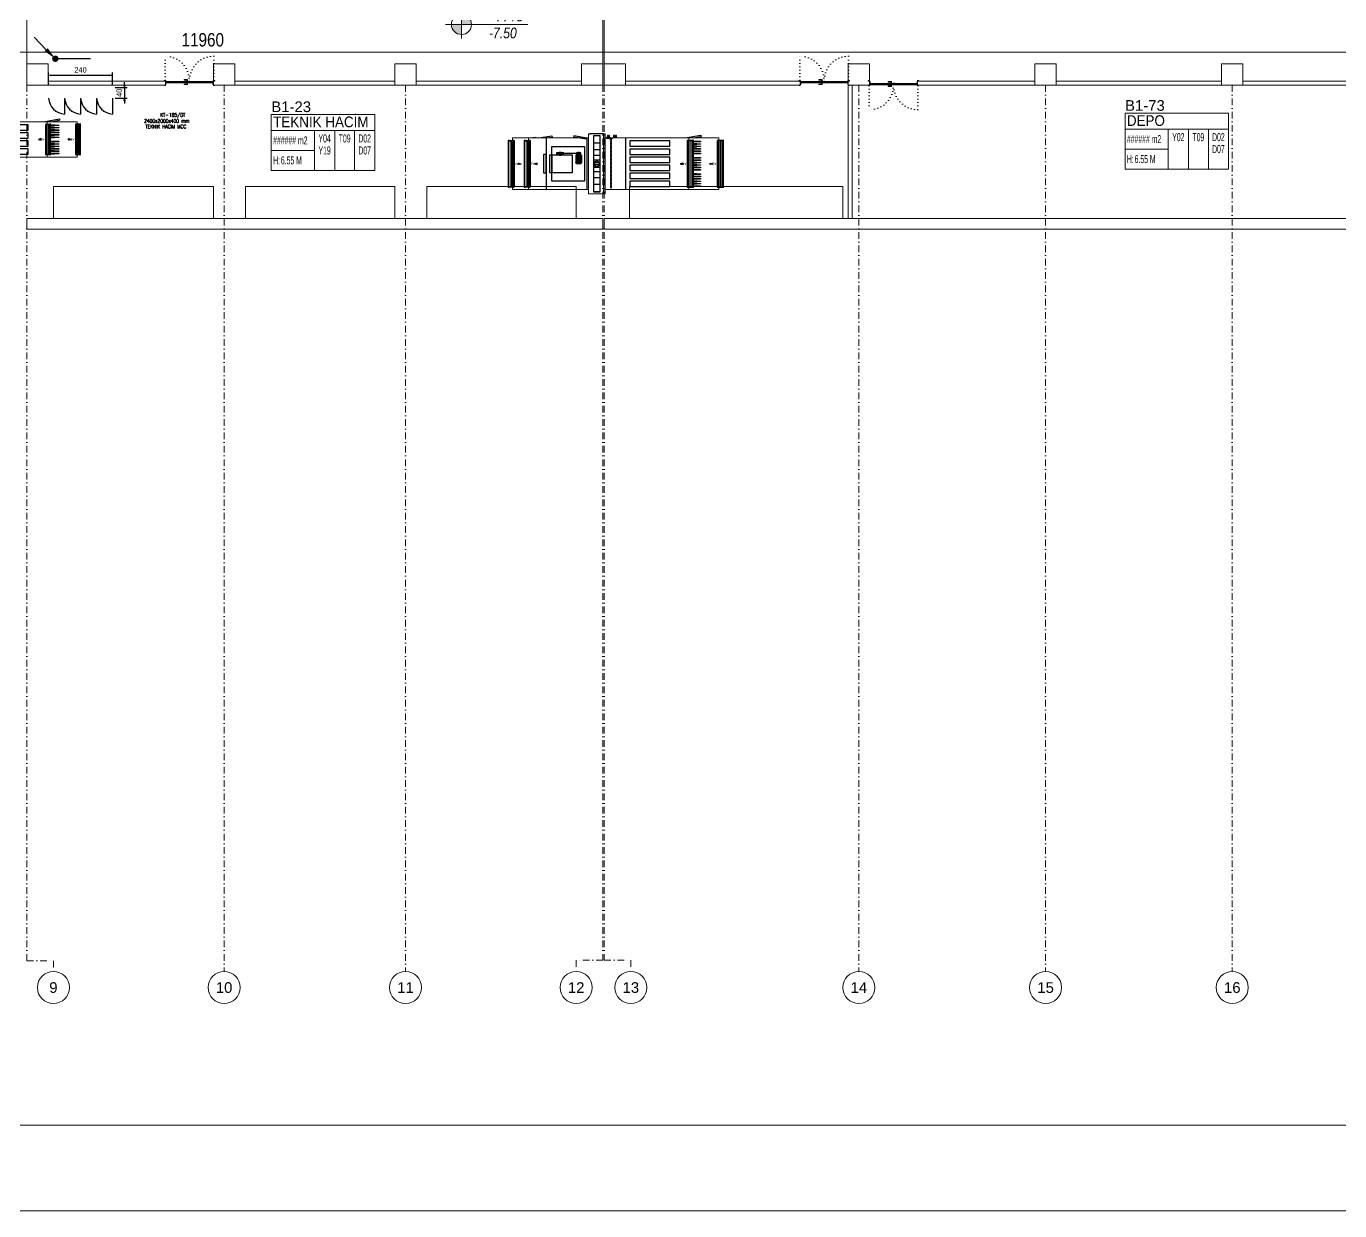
# Model space of a CAD drawing. Header units: metres. Extents: x -17822 to 152406, y -4219 to 19791.
# Drawn here: x 61358 to 66283, y -4219 to 220 of the extents above; entities that cross this region are included whole.
import ezdxf
from ezdxf.enums import TextEntityAlignment as Align

# ---------------------------------------------------------------- set-up
doc = ezdxf.new("R2010")
doc.units = ezdxf.units.M
doc.header["$LTSCALE"] = 100
doc.header["$MEASUREMENT"] = 0
for name, pattern in [('DASHDOT2', [0.5, 0.25, -0.125, 0, -0.125]), ('DOT2', [0.125, 0, -0.125]), ('HIDDEN', [0.375, 0.25, -0.125])]:
    doc.linetypes.add(name, pattern=pattern)
doc.layers.get('0').update_dxf_attribs({"color": 9, "lineweight": 9})
for name, color, linetype, lineweight in [('00', 9, 'Continuous', 9), ('01', 9, 'Continuous', 9), ('05S', 9, 'Continuous', 9), ('06B', 9, 'Continuous', 9), ('06C', 9, 'Continuous', 9), ('06D', 9, 'Continuous', 9), ('09', 9, 'Continuous', 9), ('10', 9, 'Continuous', 9), ('20', 9, 'DOT2', 9), ('21', 9, 'Continuous', 9), ('21_mahal200', 9, 'Continuous', 9), ('24', 9, 'DASHDOT2', 9), ('25', 9, 'Continuous', 9), ('32-ekipman', 9, 'Continuous', 9), ('E-AYDINLATMA VE PRİZ PANOSU', 7, 'Continuous', 30), ('E-DATA LIFT PRIZI', 7, 'Continuous', 30), ('E-KABLO', 7, 'Continuous', 30), ('E-OK', 3, 'Continuous', 30), ('E-UPS PANOSU', 7, 'Continuous', 30)]:
    doc.layers.add(name, color=color, linetype=linetype, lineweight=lineweight)
doc.styles.add('Arial', font='arial.ttf', dxfattribs={"height": 2.5})
doc.styles.add('E-YAZI', font='txttw.shx')
doc.styles.add('MuuM_TEXT-ITALIC', font='ARIALNI.TTF')
doc.styles.add('MuuM_TEXT-STANDART', font='ARIALN.TTF')
doc.styles.get("Standard").update_dxf_attribs({"font": 'ARIALN.TTF'})
doc.dimstyles.new('MuuM_DIM200', dxfattribs={"dimscale": 20, "dimtxt": 2, "dimasz": 1, "dimexe": 1, "dimexo": 1, "dimgap": 1, "dimtad": 1, "dimdec": 1, "dimrnd": 0.5, "dimdsep": 46, "dimtxsty": 'MuuM_TEXT-STANDART', "dimblk": 'ARCHTICK', "dimcen": 0, "dimdle": 0.15, "dimclrd": 256, "dimclre": 256, "dimclrt": 256, "dimadec": 0, "dimazin": 0, "dimtfac": 5, "dimtdec": 1, "dimtix": 1, "dimtmove": 2, "dimatfit": 3, "dimldrblk": 'DOT', "dimfxl": 3, "dimfxlon": 1, "dimtolj": 1, "dimlwd": -1, "dimlwe": -1, "dimarcsym": 0})
doc.dimstyles.new('rota-tek', dxfattribs={"dimscale": 20, "dimtxt": 1, "dimasz": 0.5, "dimexe": 0.5, "dimexo": 0.5, "dimgap": 0.5, "dimtad": 1, "dimdec": 1, "dimrnd": 0.5, "dimdsep": 46, "dimtxsty": 'MuuM_TEXT-STANDART', "dimblk": 'CLOSEDBLANK', "dimcen": 0, "dimdle": 0.15, "dimclrd": 256, "dimclre": 256, "dimclrt": 256, "dimadec": 0, "dimazin": 0, "dimtfac": 5, "dimtdec": 1, "dimtix": 1, "dimtmove": 2, "dimatfit": 3, "dimfxl": 3, "dimfxlon": 1, "dimtolj": 1, "dimlwd": -1, "dimlwe": -1, "dimarcsym": 0})

# ---------------------------------------------------------------- blocks, each defined once
blk = doc.blocks.new('0_aks')
at = {"linetype": 'Continuous'}
blk.add_circle((0, 0), 3, dxfattribs=at)
at = {"style": 'Arial'}
blk.add_attdef('AKS', text='', height=2, dxfattribs=at).set_placement((0, 0), align=Align.MIDDLE_CENTER)
blk = doc.blocks.new('p-akslar_yeni')
at = {"layer": '24'}
for points in [[(11775, -8575), (11775, -11857.2)], [(12515, -8575), (12515, -11897.2)], [(13195, -8575), (13195, -11897.2)], [(13935, -8575), (13935, -11854.6), (13835, -11854.6), (13835, -11897.2)], [(13940, -8575), (13940, -11854.6), (14040, -11854.6), (14040, -11897.2)], [(14895, -8575), (14895, -11897.2)], [(15595, -8575), (15595, -11897.2)], [(16295, -8575), (16295, -11897.2)], [(11775, -11857.2), (11875, -11857.2), (11875, -11897.2)]]:
    blk.add_lwpolyline(points, dxfattribs=at)
at = {"layer": '21', "xscale": 20, "yscale": 20, "zscale": 20}
for p, values in [((11875, -11957.2), {'AKS': '9'}), ((12515, -11957.2), {'AKS': '10'}), ((13195, -11957.2), {'AKS': '11'}), ((13835, -11957.2), {'AKS': '12'}), ((14040, -11957.2), {'AKS': '13'}), ((14895, -11957.2), {'AKS': '14'}), ((15595, -11957.2), {'AKS': '15'}), ((16295, -11957.2), {'AKS': '16'})]:
    blk.add_blockref('0_aks', p, dxfattribs=at).add_auto_attribs(values)
blk = doc.blocks.new('_ClosedBlank')
at = {"color": 0, "linetype": 'ByBlock', "lineweight": -2}
for p, q in [((-1, 0.17), (0, 0)), ((-1, 0.17), (-1, -0.17)), ((0, 0), (-1, -0.17))]:
    blk.add_line(p, q, dxfattribs=at)
blk = doc.blocks.new('*D403')
at = {"layer": 'E-DATA LIFT PRIZI', "transparency": 16777216}
for p, q in [((61441.7, 1), (61441.7, 46.4)), ((61451.7, 36.4), (61671.7, 36.4)), ((61681.7, 1), (61681.7, 46.4))]:
    blk.add_line(p, q, dxfattribs=at)
at = {"layer": 'E-DATA LIFT PRIZI', "transparency": 16777216, "xscale": 10, "yscale": 10, "zscale": 10, "rotation": 180}
blk.add_blockref('_ClosedBlank', (61441.7, 36.4), dxfattribs=at)
at = {"layer": 'E-DATA LIFT PRIZI', "transparency": 16777216, "xscale": 10, "yscale": 10, "zscale": 10}
blk.add_blockref('_ClosedBlank', (61681.7, 36.4), dxfattribs=at)
at = {"layer": 'E-DATA LIFT PRIZI', "transparency": 16777216, "insert": (61561.7, 56.6), "char_height": 20, "attachment_point": 5, "style": 'MuuM_TEXT-STANDART'}
blk.add_mtext('\\A1;240', dxfattribs=at)
blk = doc.blocks.new('*D404')
at = {"layer": 'E-DATA LIFT PRIZI', "transparency": 16777216}
for p, q in [((61726.7, 1), (61726.7, 11)), ((61691.7, -9), (61736.7, -9)), ((61691.7, -49), (61736.7, -49)), ((61726.7, -9), (61726.7, -49)), ((61726.7, -59), (61726.7, -69))]:
    blk.add_line(p, q, dxfattribs=at)
at = {"layer": 'E-DATA LIFT PRIZI', "transparency": 16777216, "xscale": 10, "yscale": 10, "zscale": 10}
for p, rotation in [((61726.7, -9), 270), ((61726.7, -49), 90)]:
    blk.add_blockref('_ClosedBlank', p, dxfattribs=dict(at, rotation=rotation))
at = {"layer": 'E-DATA LIFT PRIZI', "transparency": 16777216, "insert": (61706.5, -29), "char_height": 20, "attachment_point": 5, "rotation": 90, "style": 'MuuM_TEXT-STANDART'}
blk.add_mtext('\\A1;40', dxfattribs=at)
blk = doc.blocks.new('*U194')
at = {"layer": 'E-OK', "color": 3, "linetype": 'Continuous'}
blk.add_line((85, 85), (201, 200), dxfattribs=at)
at = {"layer": 'E-OK', "color": 4, "linetype": 'Continuous', "const_width": 30}
blk.add_lwpolyline([(-15, 0, 1), (15, 0, 1)], format="xyb", close=True, dxfattribs=at)
at = {"layer": 'E-OK', "color": 3, "linetype": 'Continuous'}
blk.add_solid([(99, 71), (71, 99), (0, 0)], dxfattribs=at)
blk = doc.blocks.new('p-kolon_80x80')
blk.add_lwpolyline([(-40, -40), (40, -40), (40, 40), (-40, 40)], close=True)
blk = doc.blocks.new('1.bod.mimari.elk')
at = {"layer": '01'}
for p in [(5400, -8590), (6100, -8590), (6780, -8590), (7480, -8590), (7565, -8590), (8480, -8590), (9180, -8590), (9880, -8590)]:
    blk.add_blockref('p-kolon_80x80', p, dxfattribs=at)
blk = doc.blocks.new('p-dilatasyon yeri')
at = {"layer": '06D'}
for points in [[(5360, 80), (5360, 6452.7)], [(7520, 5586.8), (7520, 80)], [(7525, 5584.6), (7525, 80)]]:
    blk.add_lwpolyline(points, dxfattribs=at)
blk = doc.blocks.new('0_elevationtarget-p-bk')
h = blk.add_hatch(color=250)
h.paths.add_polyline_path([(1.88, 0, 0.414214), (0, 1.88), (0, 0)])
h.paths.add_polyline_path([(0, 0), (-1.88, 0, 0.414214), (0, -1.88)])
blk.add_line((0, -2.62), (0, 2.62))
blk.add_lwpolyline([(12.45, 0), (-3, 0)])
blk.add_circle((0, 0), 1.88)
at = {"style": 'Arial'}
blk.add_attdef('BITMISKOT', text='', height=2, dxfattribs=at).set_placement((4.5, 0), align=Align.BOTTOM_LEFT)
at = {"style": 'MuuM_TEXT-ITALIC'}
blk.add_attdef('FINISHINGFLOORLEVEL', text='', height=2, dxfattribs=at).set_placement((4.5, -0.59), align=Align.TOP_LEFT)
blk = doc.blocks.new('P-KURANGLEZ')
at = {"layer": '01'}
blk.add_lwpolyline([(7525, -500), (12385, -500), (12385, -5), (12385, 0), (12425, 0), (12425, -540), (7525, -540)], close=True, dxfattribs=at)
blk.add_lwpolyline([(7520, -540), (5360, -540), (5360, -500), (7520, -500), (7520, -540)], dxfattribs=at)
blk = doc.blocks.new('_ArchTick')
at = {"color": 0, "linetype": 'ByBlock', "const_width": 0.15}
blk.add_lwpolyline([(-0.5, -0.5), (0.5, 0.5)], dxfattribs=at)
blk = doc.blocks.new('*D464')
at = {"layer": '25', "transparency": 16777216}
for p, q in [((89936.1, -1744.3), (101902.1, -1744.3)), ((89939.1, -1804.3), (89939.1, -1724.3)), ((101899.1, -1768), (101899.1, -1724.3))]:
    blk.add_line(p, q, dxfattribs=at)
at = {"layer": '25', "transparency": 16777216, "xscale": 20, "yscale": 20, "zscale": 20, "rotation": 180}
blk.add_blockref('_ArchTick', (89939.1, -1744.3), dxfattribs=at)
at = {"layer": '25', "transparency": 16777216, "xscale": 20, "yscale": 20, "zscale": 20}
blk.add_blockref('_ArchTick', (101899.1, -1744.3), dxfattribs=at)
at = {"layer": '25', "transparency": 16777216, "insert": (95919.1, -1698.8), "char_height": 50, "attachment_point": 5, "style": 'MuuM_TEXT-STANDART'}
blk.add_mtext('\\A1;11960', dxfattribs=at)
blk = doc.blocks.new('_Dot')
at = {"color": 0, "linetype": 'ByBlock', "lineweight": -2}
blk.add_line((-0.5, 0), (-1, 0), dxfattribs=at)
at = {"color": 0, "linetype": 'ByBlock', "const_width": 0.5}
blk.add_lwpolyline([(-0.25, 0, 1), (0.25, 0, 1)], format="xyb", close=True, dxfattribs=at)
blk = doc.blocks.new('DRWER')
for p, q in [((2844, 2087), (2905, 2087)), ((2844, 2087), (2905, 2087)), ((2844, -153), (2844, 2087)), ((3405, 2087), (2905, 2087)), ((3466, 2087), (3405, 2087)), ((3466, 2087), (3405, 2087)), ((3466, -153), (3466, 2087)), ((0, 1935), (61, 1935)), ((0, 0), (0, 1935)), ((61, 1935), (600, 1935)), ((600, 1935), (661, 1935)), ((600, 0), (600, 1935)), ((661, 1935), (1261, 1935)), ((1322, 1935), (1261, 1935)), ((1322, 1935), (1383, 1935)), ((2783, 1935), (1383, 1935)), ((2844, 1935), (2783, 1935)), ((3466, 1935), (3527, 1935)), ((3727, 1935), (3527, 1935)), ((4227, 1935), (3727, 1935)), ((4288, 1935), (4227, 1935)), ((4288, 1935), (4349, 1935)), ((5949, 1935), (4349, 1935)), ((6549, 1935), (5949, 1935)), ((6610, 1935), (6549, 1935)), ((6610, 0), (6610, 1935)), ((6610, 1935), (7071, 1935)), ((7671, 1935), (7071, 1935)), ((7732, 1935), (7671, 1935)), ((7732, 0), (7732, 1935)), ((0, 0), (61, 0)), ((61, 0), (600, 0)), ((600, 0), (661, 0)), ((661, 0), (1261, 0)), ((1322, 0), (1261, 0)), ((1322, 0), (1383, 0)), ((2783, 0), (1383, 0)), ((2844, 0), (2783, 0)), ((3466, 0), (3527, 0)), ((3727, 0), (3527, 0)), ((4227, 0), (3727, 0)), ((4288, 0), (4227, 0)), ((4288, 0), (4349, 0)), ((5949, 0), (4349, 0)), ((6549, 0), (5949, 0)), ((6610, 0), (6549, 0)), ((6610, 0), (7071, 0)), ((7671, 0), (7071, 0)), ((7732, 0), (7671, 0)), ((3466, -153), (3405, -153)), ((3466, -153), (3405, -153))]:
    blk.add_line(p, q)
at = {"color": 252, "lineweight": -3}
for p, q in [((3280, 2013), (3030, 2013)), ((3405, -153), (3405, 2087)), ((-160, 67), (-160, 1867)), ((-67, 97), (-67, 1837)), ((25, 67), (25, 1867)), ((440, 67), (440, 1867)), ((533, 97), (533, 1837)), ((625, 67), (625, 1867)), ((1261, 1935), (1261, 1935)), ((1261, 0), (1261, 1935)), ((1261, 25), (1261, 1910)), ((2783, 0), (2783, 1935)), ((3280, 1742), (3030, 1742)), ((3280, 1490), (3030, 1490)), ((3702, 1855), (3652, 1880)), ((3652, 1830), (3702, 1855)), ((3702, 1805), (3652, 1830)), ((3652, 1780), (3702, 1805)), ((3702, 1755), (3652, 1780)), ((3652, 1730), (3702, 1755)), ((3702, 1705), (3652, 1730)), ((3652, 1680), (3702, 1705)), ((3702, 1655), (3652, 1680)), ((3652, 1630), (3702, 1655)), ((3702, 1605), (3652, 1630)), ((3652, 1580), (3702, 1605)), ((3702, 1555), (3652, 1580)), ((3652, 1530), (3702, 1555)), ((3702, 1505), (3652, 1530)), ((3652, 1480), (3702, 1505)), ((3702, 1455), (3652, 1480)), ((4227, 0), (4227, 1935)), ((6585, 67), (6585, 1867)), ((6677, 97), (6677, 1837)), ((6770, 67), (6770, 1867)), ((7707, 67), (7707, 1867)), ((7799, 97), (7799, 1837)), ((7892, 67), (7892, 1867)), ((1466, 649), (1466, 1287)), ((3280, 1274), (3030, 1274)), ((3280, 1108), (3030, 1108)), ((3280, 1003), (3030, 1003)), ((3055, 993), (3030, 943)), ((3055, 993), (3080, 943)), ((3255, 943), (3230, 993)), ((3280, 993), (3230, 993)), ((3255, 943), (3280, 993)), ((3652, 1430), (3702, 1455)), ((3702, 1405), (3652, 1430)), ((3652, 1380), (3702, 1405)), ((3702, 1355), (3652, 1380)), ((3652, 1330), (3702, 1355)), ((3702, 1305), (3652, 1330)), ((3652, 1280), (3702, 1305)), ((3702, 1255), (3652, 1280)), ((3652, 1230), (3702, 1255)), ((3702, 1205), (3652, 1230)), ((3652, 1180), (3702, 1205)), ((3702, 1155), (3652, 1180)), ((3652, 1130), (3702, 1155)), ((3702, 1105), (3652, 1130)), ((3652, 1080), (3702, 1105)), ((3702, 1055), (3652, 1080)), ((3652, 1030), (3702, 1055)), ((3702, 1005), (3652, 1030)), ((3652, 980), (3702, 1005)), ((2544, 582), (1656, 582)), ((2398, 649), (2398, 904)), ((2433, 649), (2433, 904)), ((2474, 649), (2474, 904)), ((2515, 649), (2515, 904)), ((2550, 649), (2550, 904)), ((2573, 649), (2573, 904)), ((2582, 649), (2582, 904)), ((3080, 943), (3030, 943)), ((3280, 932), (3030, 932)), ((3280, 827), (3030, 827)), ((3280, 661), (3030, 661)), ((3702, 955), (3652, 980)), ((3652, 930), (3702, 955)), ((3702, 905), (3652, 930)), ((3652, 880), (3702, 905)), ((3702, 855), (3652, 880)), ((3652, 830), (3702, 855)), ((3702, 805), (3652, 830)), ((3652, 780), (3702, 805)), ((3702, 755), (3652, 780)), ((3652, 730), (3702, 755)), ((3702, 705), (3652, 730)), ((3652, 680), (3702, 705)), ((3702, 655), (3652, 680)), ((3652, 630), (3702, 655)), ((3702, 605), (3652, 630)), ((3652, 580), (3702, 605)), ((3702, 555), (3652, 580)), ((3652, 530), (3702, 555)), ((3702, 505), (3652, 530)), ((3652, 480), (3702, 505)), ((662, 0), (858, -35)), ((858, -35), (864, 0)), ((983, 0), (1475, -87)), ((1261, 0), (1261, 0)), ((1272, 0), (1484, -37)), ((2774, 50), (2282, -37)), ((2783, 1), (2290, -86)), ((2783, 1), (2774, 50)), ((3280, 445), (3030, 445)), ((3280, 193), (3030, 193)), ((3718, 50), (3521, 15)), ((3529, -34), (3521, 15)), ((3726, 1), (3529, -34)), ((3702, 455), (3652, 480)), ((3652, 430), (3702, 455)), ((3702, 405), (3652, 430)), ((3652, 380), (3702, 405)), ((3702, 355), (3652, 380)), ((3652, 330), (3702, 355)), ((3702, 305), (3652, 330)), ((3652, 280), (3702, 305)), ((3702, 255), (3652, 280)), ((3652, 230), (3702, 255)), ((3702, 205), (3652, 230)), ((3652, 180), (3702, 205)), ((3702, 155), (3652, 180)), ((3652, 130), (3702, 155)), ((3702, 105), (3652, 130)), ((3652, 80), (3702, 105)), ((3702, 55), (3652, 80)), ((3726, 1), (3718, 50)), ((6471, 0), (7062, -104)), ((1475, -87), (1484, -37)), ((2290, -86), (2282, -37)), ((2844, -153), (2905, -153)), ((2844, -153), (2905, -153)), ((3405, -153), (2905, -153)), ((3280, -77), (3030, -77)), ((6770, -2), (7071, -55)), ((7062, -104), (7071, -55))]:
    blk.add_line(p, q, dxfattribs=at)
for points in [[(3280, -77), (3030, -77), (3030, 2013), (3280, 2013), (3280, -77)], [(-160, 97), (25, 97), (25, 1837), (-160, 1837), (-160, 97)], [(-141, 107), (7, 107), (7, 1827), (-141, 1827), (-141, 107)], [(0, 97), (61, 97), (61, 1837), (0, 1837), (0, 97)], [(440, 97), (625, 97), (625, 1837), (440, 1837), (440, 97)], [(459, 107), (607, 107), (607, 1827), (459, 1827), (459, 107)], [(600, 97), (661, 97), (661, 1837), (600, 1837), (600, 97)], [(2713, 329), (1453, 329), (1453, 1605), (2713, 1605), (2713, 329)], [(5899, 1623), (4399, 1623), (4399, 1823), (5899, 1823), (5899, 1623)], [(5899, 1321), (4399, 1321), (4399, 1521), (5899, 1521), (5899, 1321)], [(6610, 97), (6549, 97), (6549, 1837), (6610, 1837), (6610, 97)], [(6770, 97), (6585, 97), (6585, 1837), (6770, 1837), (6770, 97)], [(6751, 107), (6603, 107), (6603, 1827), (6751, 1827), (6751, 107)], [(7732, 97), (7671, 97), (7671, 1837), (7732, 1837), (7732, 97)], [(7892, 97), (7707, 97), (7707, 1837), (7892, 1837), (7892, 97)], [(7873, 107), (7725, 107), (7725, 1827), (7873, 1827), (7873, 107)], [(1261, 623), (1161, 623), (1161, 1311), (1261, 1311), (1261, 623)], [(2244, 649), (1383, 649), (1383, 1287), (2244, 1287), (2244, 649)], [(5899, 1019), (4399, 1019), (4399, 1219), (5899, 1219), (5899, 1019)], [(1919, 559), (1650, 559), (1650, 604), (1919, 604), (1919, 559)], [(1825, 604), (1744, 604), (1744, 649), (1825, 649), (1825, 604)], [(1825, 540), (1744, 540), (1744, 559), (1825, 559), (1825, 540)], [(2582, 649), (2367, 649), (2367, 904), (2582, 904), (2582, 649)], [(2555, 559), (2394, 559), (2394, 604), (2555, 604), (2555, 559)], [(2528, 712), (2420, 712), (2420, 840), (2528, 840), (2528, 712)], [(2501, 604), (2447, 604), (2447, 649), (2501, 649), (2501, 604)], [(2501, 540), (2447, 540), (2447, 559), (2501, 559), (2501, 540)], [(5899, 716), (4399, 716), (4399, 916), (5899, 916), (5899, 716)], [(5899, 414), (4399, 414), (4399, 614), (5899, 614), (5899, 414)], [(5899, 112), (4399, 112), (4399, 312), (5899, 312), (5899, 112)]]:
    blk.add_lwpolyline(points, close=True, dxfattribs=at)
for points in [[(0, 61), (0, 61), (0, 1874), (0, 1874), (0, 61)], [(600, 61), (600, 61), (600, 1874), (600, 1874), (600, 61)], [(6610, 61), (6610, 61), (6610, 1874), (6610, 1874), (6610, 61)], [(7732, 61), (7732, 61), (7732, 1874), (7732, 1874), (7732, 61)]]:
    blk.add_lwpolyline(points, close=True)
for points in [[(6770, 1774), (7044, 1793), (7044, 1813), (6770, 1830)], [(6770, 1684), (7044, 1703), (7044, 1723), (6770, 1740)], [(6770, 1594), (7044, 1613), (7044, 1633), (6770, 1650)], [(6770, 1504), (7044, 1523), (7044, 1543), (6770, 1560)], [(225, 967), (325, 967), (225, 997), (225, 937), (325, 967)], [(925, 967), (825, 967), (925, 997), (925, 937), (825, 967)], [(6385, 967), (6285, 967), (6385, 997), (6385, 937), (6285, 967)], [(6770, 1414), (7044, 1433), (7044, 1453), (6770, 1470)], [(6770, 1324), (7044, 1343), (7044, 1363), (6770, 1380)], [(6770, 1164), (7044, 1183), (7044, 1203), (6770, 1220)], [(6770, 1074), (7044, 1093), (7044, 1113), (6770, 1130)], [(6770, 984), (7044, 1003), (7044, 1023), (6770, 1040)], [(7407, 967), (7507, 967), (7407, 997), (7407, 937), (7507, 967)], [(2582, 904), (2555, 967), (2393, 967), (2366, 904)], [(6770, 894), (7044, 913), (7044, 933), (6770, 950)], [(6770, 804), (7044, 823), (7044, 843), (6770, 860)], [(6770, 714), (7044, 733), (7044, 753), (6770, 770)], [(6770, 554), (7044, 573), (7044, 593), (6770, 610)], [(6770, 464), (7044, 483), (7044, 503), (6770, 520)], [(3581, 0), (3581, -90), (3554, -90), (3554, 0)], [(3634, 0), (3634, -90), (3607, -90), (3607, 0)], [(3823, 0), (3823, -90), (3783, -90), (3783, 0)], [(3896, 0), (3896, -90), (3856, -90), (3856, 0)], [(6770, 374), (7044, 393), (7044, 413), (6770, 430)], [(6770, 284), (7044, 303), (7044, 323), (6770, 340)], [(6770, 194), (7044, 213), (7044, 233), (6770, 250)], [(6770, 104), (7044, 123), (7044, 143), (6770, 160)]]:
    blk.add_lwpolyline(points, dxfattribs=at)
blk.add_circle((3155, 967), 100, dxfattribs=at)
for s, p in [('FA', (59, 923)), ('EA', (656, 923)), ('RA', (6351, 923)), ('SA', (7478, 923))]:
    blk.add_text(s, height=88, dxfattribs=at).set_placement(p)
blk = doc.blocks.new('TREWQDDFG')
for p, q in [((2844, 1630), (2905, 1630)), ((2844, 1630), (2905, 1630)), ((2844, -305), (2844, 1630)), ((3605, 1630), (2905, 1630)), ((3666, 1630), (3605, 1630)), ((3666, 1630), (3605, 1630)), ((3666, -305), (3666, 1630)), ((0, 1325), (700, 1325)), ((0, 0), (0, 1325)), ((700, 1325), (761, 1325)), ((700, 0), (700, 1325)), ((761, 1325), (1361, 1325)), ((1361, 1325), (1361, 1325)), ((1422, 1325), (1361, 1325)), ((1422, 1325), (1483, 1325)), ((2783, 1325), (1483, 1325)), ((2844, 1325), (2783, 1325)), ((3666, 1325), (3727, 1325)), ((3927, 1325), (3727, 1325)), ((4427, 1325), (3927, 1325)), ((4488, 1325), (4427, 1325)), ((4488, 1325), (4549, 1325)), ((6149, 1325), (4549, 1325)), ((6749, 1325), (6149, 1325)), ((6810, 1325), (6749, 1325)), ((6810, 0), (6810, 1325)), ((6810, 1325), (7271, 1325)), ((7871, 1325), (7271, 1325)), ((7932, 1325), (7871, 1325)), ((7932, 0), (7932, 1325)), ((0, 0), (700, 0)), ((700, 0), (761, 0)), ((761, 0), (1361, 0)), ((1422, 0), (1361, 0)), ((1422, 0), (1483, 0)), ((2783, 0), (1483, 0)), ((2844, 0), (2783, 0)), ((3666, 0), (3727, 0)), ((3927, 0), (3727, 0)), ((4427, 0), (3927, 0)), ((4488, 0), (4427, 0)), ((4488, 0), (4549, 0)), ((6149, 0), (4549, 0)), ((6749, 0), (6149, 0)), ((6810, 0), (6749, 0)), ((6810, 0), (7271, 0)), ((7871, 0), (7271, 0)), ((7932, 0), (7871, 0)), ((2844, -305), (2905, -305)), ((2844, -305), (2905, -305)), ((3605, -305), (2905, -305)), ((3666, -305), (3605, -305)), ((3666, -305), (3605, -305))]:
    blk.add_line(p, q)
at = {"color": 252, "lineweight": -3}
for p, q in [((3380, 1555), (3130, 1555)), ((3605, -305), (3605, 1630)), ((-105, 67), (-105, 1257)), ((-40, 97), (-40, 1227)), ((25, 67), (25, 1257)), ((595, 68), (595, 1258)), ((660, 98), (660, 1228)), ((725, 68), (725, 1258)), ((1361, 0), (1361, 1325)), ((1361, 25), (1361, 1300)), ((2783, 0), (2783, 1325)), ((3380, 1324), (3130, 1324)), ((3380, 1109), (3130, 1109)), ((3902, 1250), (3852, 1275)), ((3852, 1225), (3902, 1250)), ((3902, 1200), (3852, 1225)), ((3852, 1175), (3902, 1200)), ((3902, 1150), (3852, 1175)), ((3852, 1125), (3902, 1150)), ((3902, 1100), (3852, 1125)), ((3852, 1075), (3902, 1100)), ((3902, 1050), (3852, 1075)), ((3852, 1025), (3902, 1050)), ((3902, 1000), (3852, 1025)), ((3852, 975), (3902, 1000)), ((4427, 0), (4427, 1325)), ((6785, 68), (6785, 1258)), ((6850, 98), (6850, 1228)), ((6915, 68), (6915, 1258)), ((7907, 67), (7907, 1257)), ((7972, 97), (7972, 1227)), ((8037, 67), (8037, 1257)), ((1569, 409), (1569, 916)), ((2394, 409), (2394, 612)), ((2422, 409), (2422, 612)), ((2455, 409), (2455, 612)), ((2488, 409), (2488, 612)), ((2516, 409), (2516, 612)), ((2535, 409), (2535, 612)), ((2541, 409), (2541, 612)), ((3380, 924), (3130, 924)), ((3380, 782), (3130, 782)), ((3380, 693), (3130, 693)), ((3155, 688), (3130, 638)), ((3180, 638), (3130, 638)), ((3380, 632), (3130, 632)), ((3380, 543), (3130, 543)), ((3155, 688), (3180, 638)), ((3355, 638), (3330, 688)), ((3380, 688), (3330, 688)), ((3355, 638), (3380, 688)), ((3902, 950), (3852, 975)), ((3852, 925), (3902, 950)), ((3902, 900), (3852, 925)), ((3852, 875), (3902, 900)), ((3902, 850), (3852, 875)), ((3852, 825), (3902, 850)), ((3902, 800), (3852, 825)), ((3852, 775), (3902, 800)), ((3902, 750), (3852, 775)), ((3852, 725), (3902, 750)), ((3902, 700), (3852, 725)), ((3852, 675), (3902, 700)), ((3902, 650), (3852, 675)), ((3852, 625), (3902, 650)), ((3902, 600), (3852, 625)), ((3852, 575), (3902, 600)), ((3902, 550), (3852, 575)), ((3852, 525), (3902, 550)), ((3902, 500), (3852, 525)), ((3852, 475), (3902, 500)), ((858, -35), (864, 0)), ((1269, 0), (1484, -38)), ((1361, 0), (1361, 0)), ((2511, 356), (1719, 356)), ((2774, 49), (2282, -38)), ((2783, 0), (2290, -87)), ((2783, 0), (2774, 49)), ((3380, 401), (3130, 401)), ((3380, 216), (3130, 216)), ((3380, 1), (3130, 1)), ((3918, 49), (3721, 14)), ((3730, -35), (3721, 14)), ((3927, 0), (3730, -35)), ((3902, 450), (3852, 475)), ((3852, 425), (3902, 450)), ((3902, 400), (3852, 425)), ((3852, 375), (3902, 400)), ((3902, 350), (3852, 375)), ((3852, 325), (3902, 350)), ((3902, 300), (3852, 325)), ((3852, 275), (3902, 300)), ((3902, 250), (3852, 275)), ((3852, 225), (3902, 250)), ((3902, 200), (3852, 225)), ((3852, 175), (3902, 200)), ((3902, 150), (3852, 175)), ((3852, 125), (3902, 150)), ((3902, 100), (3852, 125)), ((3852, 75), (3902, 100)), ((3902, 50), (3852, 75)), ((3927, 0), (3918, 49)), ((6956, 0), (7271, -56)), ((661, -1), (858, -35)), ((983, -1), (1475, -88)), ((1475, -88), (1484, -38)), ((2290, -87), (2282, -38)), ((3380, -230), (3130, -230)), ((6671, -1), (7262, -105)), ((7262, -105), (7271, -56))]:
    blk.add_line(p, q, dxfattribs=at)
for points in [[(3380, -230), (3130, -230), (3130, 1555), (3380, 1555), (3380, -230)], [(-105, 97), (25, 97), (25, 1227), (-105, 1227), (-105, 97)], [(-92, 107), (12, 107), (12, 1217), (-92, 1217), (-92, 107)], [(0, 97), (61, 97), (61, 1227), (0, 1227), (0, 97)], [(595, 98), (725, 98), (725, 1228), (595, 1228), (595, 98)], [(608, 108), (712, 108), (712, 1218), (608, 1218), (608, 108)], [(700, 98), (761, 98), (761, 1228), (700, 1228), (700, 98)], [(2718, 156), (1548, 156), (1548, 1170), (2718, 1170), (2718, 156)], [(6099, 1014), (4599, 1014), (4599, 1214), (6099, 1214), (6099, 1014)], [(6810, 98), (6749, 98), (6749, 1228), (6810, 1228), (6810, 98)], [(6915, 98), (6785, 98), (6785, 1228), (6915, 1228), (6915, 98)], [(6902, 108), (6798, 108), (6798, 1218), (6902, 1218), (6902, 108)], [(7932, 97), (7871, 97), (7871, 1227), (7932, 1227), (7932, 97)], [(8037, 97), (7907, 97), (7907, 1227), (8037, 1227), (8037, 97)], [(8024, 107), (7920, 107), (7920, 1217), (8024, 1217), (8024, 107)], [(7932, 61), (7932, 61), (7932, 1264), (7932, 1264), (7932, 61)], [(1361, 384), (1261, 384), (1261, 941), (1361, 941), (1361, 384)], [(2191, 409), (1483, 409), (1483, 916), (2191, 916), (2191, 409)], [(2541, 409), (2368, 409), (2368, 612), (2541, 612), (2541, 409)], [(2498, 460), (2412, 460), (2412, 561), (2498, 561), (2498, 460)], [(6099, 713), (4599, 713), (4599, 913), (6099, 913), (6099, 713)], [(6099, 412), (4599, 412), (4599, 612), (6099, 612), (6099, 412)], [(1931, 338), (1715, 338), (1715, 373), (1931, 373), (1931, 338)], [(1855, 374), (1790, 374), (1790, 409), (1855, 409), (1855, 374)], [(1855, 323), (1790, 323), (1790, 338), (1855, 338), (1855, 323)], [(2520, 338), (2390, 338), (2390, 373), (2520, 373), (2520, 338)], [(2477, 374), (2434, 374), (2434, 409), (2477, 409), (2477, 374)], [(2477, 323), (2434, 323), (2434, 338), (2477, 338), (2477, 323)], [(6099, 111), (4599, 111), (4599, 311), (6099, 311), (6099, 111)]]:
    blk.add_lwpolyline(points, close=True, dxfattribs=at)
for points in [[(0, 61), (0, 61), (0, 1264), (0, 1264), (0, 61)], [(700, 61), (700, 61), (700, 1264), (700, 1264), (700, 61)], [(6810, 61), (6810, 61), (6810, 1264), (6810, 1264), (6810, 61)]]:
    blk.add_lwpolyline(points, close=True)
for points in [[(6915, 1161), (7244, 1183), (7244, 1203), (6915, 1224)], [(6915, 1071), (7244, 1093), (7244, 1113), (6915, 1134)], [(6915, 981), (7244, 1003), (7244, 1023), (6915, 1044)], [(225, 663), (325, 663), (225, 693), (225, 633), (325, 663)], [(1025, 662), (925, 662), (1025, 692), (1025, 632), (925, 662)], [(2541, 612), (2520, 662), (2390, 662), (2369, 612)], [(6585, 662), (6485, 662), (6585, 692), (6585, 632), (6485, 662)], [(6915, 891), (7244, 913), (7244, 933), (6915, 954)], [(6915, 801), (7244, 823), (7244, 843), (6915, 864)], [(6915, 711), (7244, 733), (7244, 753), (6915, 774)], [(6915, 551), (7244, 573), (7244, 593), (6915, 614)], [(6915, 461), (7244, 483), (7244, 503), (6915, 524)], [(7607, 663), (7707, 663), (7607, 693), (7607, 633), (7707, 663)], [(3781, 0), (3781, -91), (3754, -91), (3754, 0)], [(3834, 0), (3834, -91), (3807, -91), (3807, 0)], [(4023, 0), (4023, -91), (3983, -91), (3983, 0)], [(4095, 0), (4095, -91), (4055, -91), (4055, 0)], [(6915, 371), (7244, 393), (7244, 413), (6915, 434)], [(6915, 281), (7244, 303), (7244, 323), (6915, 344)], [(6915, 191), (7244, 213), (7244, 233), (6915, 254)], [(6915, 101), (7244, 123), (7244, 143), (6915, 164)]]:
    blk.add_lwpolyline(points, dxfattribs=at)
blk.add_circle((3255, 662), 100, dxfattribs=at)
for s, p in [('FA', (68, 623)), ('EA', (765, 622)), ('RA', (6560, 622)), ('SA', (7687, 623))]:
    blk.add_text(s, height=80, dxfattribs=at).set_placement(p)
blk = doc.blocks.new('p-ızgara_mekanik')
at = {"layer": '06D'}
for points in [[(2380, 40), (2940.5, 40), (2940.5, 160), (2380, 160)], [(3060, 40), (3660, 40), (3660, 160), (3060, 160)], [(3780, 40), (4340, 40), (4340, 160), (3780, 160)], [(4460, 40), (5260, 40), (5260, 160), (4460, 160)], [(5460, 40), (6060, 40), (6060, 160), (5460, 160)], [(6180, 40), (6740, 40), (6740, 160), (6180, 160)], [(6860, 40), (7420, 40), (7420, 160), (6860, 160)], [(7620, 40), (8420, 40), (8420, 160), (7620, 160)]]:
    blk.add_lwpolyline(points, close=True, dxfattribs=at)
blk = doc.blocks.new('prf-scr2')
at = {"linetype": 'DOT2', "ltscale": 10}
blk.add_line((0, 0.2), (0, -1.1), dxfattribs=at)
for p, q in [((-0.1, -0.2), (0.1, -0.3)), ((0.1, -0.2), (-0.1, -0.2)), ((0.1, -0.3), (-0.1, -0.3)), ((-0.1, -0.3), (0.1, -0.4)), ((0.1, -0.4), (-0.1, -0.4)), ((0.1, -0.5), (-0.1, -0.4)), ((-0.1, -0.4), (0.1, -0.4)), ((0.1, -0.6), (-0.1, -0.5)), ((-0.1, -0.5), (0.1, -0.5)), ((-0.1, -0.6), (0.1, -0.7)), ((0.1, -0.6), (-0.1, -0.6)), ((-0.1, -0.6), (0.1, -0.6)), ((-0.1, -0.7), (0.1, -0.8)), ((0.1, -0.7), (-0.1, -0.7)), ((-0.1, -0.8), (0.1, -0.8)), ((0.1, -0.8), (-0.1, -0.8)), ((0.1, -0.2), (0, -0.1)), ((0, -0.2), (0.1, -0.2))]:
    blk.add_line(p, q)
blk.add_lwpolyline([(0.2, 0), (-0.2, 0), (-0.2, 0), (-0.1, -0.1), (0.1, -0.1), (0.2, 0), (0.2, 0)], close=True)
for points in [[(0.2, 0), (-0.2, 0)], [(-0.1, -0.1), (-0.1, -0.2), (-0.1, -0.2), (-0.1, -0.2), (-0.1, -0.2), (-0.1, -0.3), (-0.1, -0.3), (-0.1, -0.3), (-0.1, -0.3), (-0.1, -0.4), (-0.1, -0.4), (-0.1, -0.4), (-0.1, -0.4), (-0.1, -0.4), (-0.1, -0.5), (-0.1, -0.5), (-0.1, -0.5), (-0.1, -0.5), (-0.1, -0.5), (-0.1, -0.5), (-0.1, -0.6), (-0.1, -0.6), (-0.1, -0.6), (-0.1, -0.6), (-0.1, -0.6), (-0.1, -0.7), (-0.1, -0.7), (-0.1, -0.7), (-0.1, -0.7), (-0.1, -0.7), (-0.1, -0.8), (-0.1, -0.8), (-0.1, -0.8), (-0.1, -0.8), (0, -0.9), (0, -0.9), (0, -0.9), (0.1, -0.8), (0.1, -0.8), (0.1, -0.7), (0.1, -0.7), (0.1, -0.7), (0.1, -0.7), (0.1, -0.7), (0.1, -0.7), (0.1, -0.6), (0.1, -0.6), (0.1, -0.6), (0.1, -0.6), (0.1, -0.6), (0.1, -0.5), (0.1, -0.5), (0.1, -0.5), (0.1, -0.5), (0.1, -0.4), (0.1, -0.4), (0.1, -0.4), (0.1, -0.4), (0.1, -0.4), (0.1, -0.3), (0.1, -0.3), (0.1, -0.3), (0.1, -0.3), (0.1, -0.3), (0.1, -0.3), (0.1, -0.2), (0.1, -0.2), (0.1, -0.2), (0.1, -0.2), (0.1, -0.2), (0.1, -0.1)]]:
    blk.add_lwpolyline(points)
blk = doc.blocks.new('gr-p-barel kilitli kapı kolu')
at = {"layer": '05S'}
h = blk.add_hatch(color=256, dxfattribs=at)
h.paths.add_polyline_path([(1.3, 0.8), (-1.3, 0.8), (-1.3, 0.7), (1.3, 0.7)])
h.paths.add_polyline_path([(2.75, 0.7), (-2.75, 0.7), (-2.75, 0), (2.75, 0)])
h.paths.add_polyline_path([(-11.7, 4.9), (-11.7, 6.7), (0.9, 6.7), (0.9, 0.8), (-0.9, 0.8), (-0.9, 4.9)])
at = {"flags": 128}
for points in [[(-0.9, 0.8), (-0.9, 4.9), (-11.7, 4.9), (-11.7, 6.7), (0.9, 6.7), (0.9, 0.8)], [(-0.8, 5), (0.8, 6.6)]]:
    blk.add_lwpolyline(points, dxfattribs=at)
blk.add_lwpolyline([(-2.75, 0), (-2.75, 0.7), (2.75, 0.7), (2.75, 0)])
blk.add_lwpolyline([(-1.3, 0.7), (1.3, 0.7), (1.3, 0.8), (-1.3, 0.8)], close=True)
blk = doc.blocks.new('p-de-02')
at = {"layer": '06C'}
blk.add_lwpolyline([(106.3, -16.6, 1), (106.3, -15.8), (104.3, -15.8), (104.3, -16.6), (106.4, -16.6)], format="xyb", dxfattribs=at)
blk.add_arc((106.3, -16.2), 0.5, 233.1301, 126.8699, dxfattribs=at)
at = {"layer": '09'}
for p, q in [((108.1, -16.7), (108.1, -16.6)), ((108.2, -16.7), (108.2, -16.6)), ((108.3, -16.6), (108.3, -16.7)), ((108.4, -16.7), (108.4, -16.6)), ((108.5, -16.6), (108.5, -16.7)), ((108.6, -16.7), (108.6, -16.6)), ((108.7, -16.6), (108.7, -16.7)), ((108.8, -16.6), (108.8, -16.7)), ((109.3, -21.9), (109.3, -21.7)), ((109.4, -21.7), (109.4, -21.9)), ((109.5, -21.9), (109.5, -21.7)), ((109.6, -21.7), (109.6, -21.9)), ((109.7, -21.9), (109.7, -21.7)), ((109.8, -21.7), (109.8, -21.9)), ((109.9, -21.9), (109.9, -21.7)), ((110, -21.9), (110, -21.7))]:
    blk.add_line(p, q, dxfattribs=at)
at = {"layer": '10'}
for points in [[(14.2, -6.8, -0.414214), (14.3, -6.7), (18.7, -6.7, -0.414214), (18.8, -6.8), (18.8, -14.1), (19, -14.1), (19, -6.8, 0.414214), (18.7, -6.5), (14.3, -6.5, 0.414214), (14, -6.8), (14, -7.7, 0.414214), (14.3, -8), (15.4, -8), (15.4, -7.8), (14.3, -7.8, -0.414214), (14.2, -7.7)], [(19, -9.7, -0.414214), (19.3, -9.4), (20.3, -9.4, -0.414214), (20.6, -9.7), (20.6, -16.1, -0.414214), (20.3, -16.4, -0.414214), (20, -16.1), (20, -15.2), (19, -15.2), (19, -24.2, -0.414214), (18.7, -24.5), (14.3, -24.5, -0.414214), (14, -24.2), (14, -23.3, -0.414214), (14.3, -23), (15.4, -23), (15.4, -23.2), (14.3, -23.2, 0.414214), (14.2, -23.3), (14.2, -24.2, 0.414214), (14.3, -24.3), (18.7, -24.3, 0.414214), (18.8, -24.2), (18.8, -15), (20.2, -15), (20.2, -16.1, 0.414214), (20.3, -16.2, 0.414214), (20.4, -16.1), (20.4, -9.7, 0.414214), (20.3, -9.6), (19.3, -9.6, 0.414214), (19.2, -9.7), (19.2, -10.6), (19, -10.6)], [(18.4, -25), (19.8, -24.4), (19.8, -21.5), (20, -21.5), (20, -24.5), (18.5, -25.2, -14.796002)], [(198.6, -9.7, 0.414214), (198.3, -9.4), (197.3, -9.4, 0.414214), (197, -9.7), (197, -16.1, 0.414214), (197.3, -16.4, 0.414214), (197.6, -16.1), (197.6, -15.2), (198.6, -15.2), (198.6, -24.2, 0.414214), (198.9, -24.5), (203.3, -24.5, 0.414214), (203.6, -24.2), (203.6, -23.3, 0.414214), (203.3, -23), (202.2, -23), (202.2, -23.2), (203.3, -23.2, -0.414214), (203.4, -23.3), (203.4, -24.2, -0.414214), (203.3, -24.3), (198.9, -24.3, -0.414214), (198.8, -24.2), (198.8, -15), (197.4, -15), (197.4, -16.1, -0.414214), (197.3, -16.2, -0.414214), (197.2, -16.1), (197.2, -9.7, -0.414214), (197.3, -9.6), (198.3, -9.6, -0.414214), (198.4, -9.7), (198.4, -10.6), (198.6, -10.6)], [(199.2, -25), (197.8, -24.4), (197.8, -21.5), (197.6, -21.5), (197.6, -24.5), (199.1, -25.2, 14.796002)], [(203.4, -6.8, 0.414214), (203.3, -6.7), (198.9, -6.7, 0.414214), (198.8, -6.8), (198.8, -14.1), (198.6, -14.1), (198.6, -6.8, -0.414214), (198.9, -6.5), (203.3, -6.5, -0.414214), (203.6, -6.8), (203.6, -7.7, -0.414214), (203.3, -8), (202.2, -8), (202.2, -7.8), (203.3, -7.8, 0.414214), (203.4, -7.7)]]:
    blk.add_lwpolyline(points, format="xyb", close=True, dxfattribs=at)
for points in [[(108.2, -20.1), (108.2, -18.1), (108.5, -18.1), (108.5, -17), (20.3, -17), (20.3, -18.1), (20.6, -18.1), (20.6, -20.1), (20.3, -20.1), (20.3, -18.3), (20, -18.3), (20, -16.7), (108.8, -16.7), (108.8, -18.3), (108.5, -18.3), (108.5, -20.1)], [(108.2, -18.1), (108.2, -20.1), (108.8, -20.1), (108.8, -21.7), (20, -21.7), (20, -20.1), (20.6, -20.1), (20.6, -18.1), (20.9, -18.1), (20.9, -20.3), (20.3, -20.3), (20.3, -21.4), (108.5, -21.4), (108.5, -20.3), (107.9, -20.3), (107.9, -18.1), (108.2, -18.1)], [(109.9, -20.1), (109.9, -18.1), (109.6, -18.1), (109.6, -17), (197.3, -17), (197.3, -18.1), (197, -18.1), (197, -20.1), (197.3, -20.1), (197.3, -18.3), (197.6, -18.3), (197.6, -16.7), (109.3, -16.7), (109.3, -18.3), (109.6, -18.3), (109.6, -20.1)], [(109.9, -18.1), (109.9, -20.1), (109.3, -20.1), (109.3, -21.7), (197.6, -21.7), (197.6, -20.1), (197, -20.1), (197, -18.1), (196.7, -18.1), (196.7, -20.3), (197.3, -20.3), (197.3, -21.4), (109.6, -21.4), (109.6, -20.3), (110.2, -20.3), (110.2, -18.1), (109.9, -18.1)]]:
    blk.add_lwpolyline(points, dxfattribs=at)
for points in [[(20.9, -17.2), (26.9, -17.2), (26.9, -21.2), (20.9, -21.2)], [(21.2, -17.5), (26.6, -17.5), (26.6, -20.9), (21.2, -20.9)], [(107.9, -17.2), (101.9, -17.2), (101.9, -21.2), (107.9, -21.2)], [(107.6, -17.5), (102.2, -17.5), (102.2, -20.9), (107.6, -20.9)], [(108.1, -22.4), (110, -22.4), (110, -21.9), (108.1, -21.9), (107.5, -21.9), (107.5, -22.4)], [(110, -16.1), (108.1, -16.1), (108.1, -16.6), (110.6, -16.6), (110.6, -16.6), (110.6, -16.1)], [(110.2, -17.2), (116.2, -17.2), (116.2, -21.2), (110.2, -21.2)], [(110.5, -17.5), (115.9, -17.5), (115.9, -20.9), (110.5, -20.9)], [(196.7, -17.2), (192.7, -17.2), (192.7, -21.2), (196.7, -21.2)], [(196.4, -17.5), (193, -17.5), (193, -20.9), (196.4, -20.9)]]:
    blk.add_lwpolyline(points, close=True, dxfattribs=at)
for centre in [(17.8, -25.5), (199.8, -25.5)]:
    blk.add_circle(centre, 0.55, dxfattribs=at)
at = {"layer": '20'}
for p, q in [((17.8, -25.5), (17.8, -116)), ((199.8, -25.5), (199.8, -116))]:
    blk.add_line(p, q, dxfattribs=at)
at = {"layer": '20', "linetype": 'HIDDEN'}
for points in [[(18.6, -24.3), (18.6, -23), (17.1, -23), (17.1, -24.3)], [(18.4, -25), (18.4, -23.2), (17.3, -23.2), (17.3, -25)], [(199, -24.3), (199, -23), (200.5, -23), (200.5, -24.3)], [(199.2, -25), (199.2, -23.2), (200.3, -23.2), (200.3, -25)]]:
    blk.add_lwpolyline(points, dxfattribs=at)
at = {"layer": '20'}
for centre, start, end in [((17.8, -25.5), 270, 2.4057), ((199.8, -25.5), 177.5943, 270)]:
    blk.add_arc(centre, 90.5, start, end, dxfattribs=at)
at = {"layer": '06B', "xscale": -1}
blk.add_blockref('gr-p-barel kilitli kapı kolu', (117.3, -16.7), dxfattribs=at)
at = {"layer": '06B', "rotation": 180}
blk.add_blockref('gr-p-barel kilitli kapı kolu', (117.3, -21.7), dxfattribs=at)
at = {"layer": '10', "xscale": -1, "rotation": 90}
for p in [(20.3, -19.2), (109.6, -19.2)]:
    blk.add_blockref('prf-scr2', p, dxfattribs=at)
at = {"layer": '10', "rotation": 270}
for p in [(108.5, -19.2), (197.3, -19.2)]:
    blk.add_blockref('prf-scr2', p, dxfattribs=at)
blk = doc.blocks.new('0_roomno2')
blk.add_lwpolyline([(19.38, -10.5), (0, -10.5), (0, 0), (19.38, 0)], close=True)
for points in [[(0, -3), (19.38, -3)], [(8.12, -3), (8.12, -10.5)], [(11.88, -3), (11.88, -10.5)], [(15.62, -3), (15.62, -10.5)], [(0, -6.75), (8.12, -6.75)]]:
    blk.add_lwpolyline(points)
at = {"style": 'MuuM_TEXT-STANDART', "width": 0.6}
blk.add_text('H:', height=1.5, dxfattribs=at).set_placement((0.35, -8.61), align=Align.MIDDLE_LEFT)
at = {"style": 'Arial'}
blk.add_attdef('ODANO', (0, 1.17), '', height=2, dxfattribs=at)
blk.add_attdef('MEKANADI', text='', height=2, dxfattribs=at).set_placement((0.35, -3), align=Align.BOTTOM_LEFT)
at = {"style": 'MuuM_TEXT-STANDART', "width": 0.6}
for tag, p in [('M2', (0.35, -4.88)), ('TEMIZTAVANYUKSEKLIGI', (1.8, -8.61))]:
    blk.add_attdef(tag, text='', height=1.5, dxfattribs=at).set_placement(p, align=Align.MIDDLE_LEFT)
for tag, p in [('YER01', (10, -4.5)), ('TAVAN01', (13.75, -4.5)), ('DUVAR01', (17.5, -4.5)), ('YER02', (10, -6.75)), ('TAVAN02', (13.75, -6.75)), ('DUVAR02', (17.5, -6.75)), ('YER03', (10, -9)), ('TAVAN03', (13.75, -9)), ('DUVAR03', (17.5, -9))]:
    blk.add_attdef(tag, text='', height=1.5, dxfattribs=at).set_placement(p, align=Align.MIDDLE_CENTER)
blk = doc.blocks.new('1.bod.mimari1.elk')
at = {"layer": '00'}
for points in [[(5880, -8630), (5440, -8630), (5440, -8615), (5880, -8615)], [(6740, -8630), (6140, -8630), (6140, -8615), (6740, -8615)], [(7440, -8630), (6820, -8630), (6820, -8615), (7440, -8615)], [(8260, -8630), (7605, -8630), (7605, -8615), (8260, -8615)], [(9140, -8630), (8700, -8630), (8700, -8615), (9140, -8615)], [(9840, -8630), (9220, -8630), (9220, -8615), (9840, -8615)], [(10540, -8615), (9920, -8615), (9920, -8630), (10540, -8630)], [(8455, -8630), (8455, -9130), (8440, -9130), (8440, -8630)]]:
    blk.add_lwpolyline(points, close=True, dxfattribs=at)
blk.add_blockref('p-dilatasyon yeri', (0, -8630))
at = {"layer": '01'}
blk.add_blockref('P-KURANGLEZ', (0, -8630), dxfattribs=at)
at = {"layer": '06D'}
blk.add_blockref('p-ızgara_mekanik', (0, -9170), dxfattribs=at)
at = {"layer": '10', "rotation": 180}
for p in [(6078.8, -8638), (8458.8, -8638)]:
    blk.add_blockref('p-de-02', p, dxfattribs=at)
at = {"layer": '10', "xscale": -1}
blk.add_blockref('p-de-02', (8718.8, -8607), dxfattribs=at)
at = {"layer": '21', "xscale": 20, "yscale": 20, "zscale": 20}
blk.add_blockref('0_elevationtarget-p-bk', (6990.01, -8403.06), dxfattribs=at).add_auto_attribs({'BITMISKOT': ' -7.40', 'FINISHINGFLOORLEVEL': ' -7.50'})
at = {"layer": '21_mahal200'}
ref = blk.add_blockref('0_roomno2', (6276.92, -8740.14), dxfattribs=dict(at, xscale=20, yscale=20, zscale=20))
ref.add_attrib('ODANO', 'B1-23', (6276.92, -8731.49), dxfattribs={"layer": '0', "height": 40, "style": 'Arial'})
ref.add_attrib('MEKANADI', 'TEKNİK HACİM', dxfattribs={"layer": '0', "height": 40, "style": 'Arial', "width": 0.9}).set_placement((6283.92, -8800.14), align=Align.BOTTOM_LEFT)
ref.add_attrib('M2', '###### m2', dxfattribs={"layer": '0', "height": 30, "style": 'MuuM_TEXT-STANDART', "width": 0.6}).set_placement((6283.92, -8837.64), align=Align.MIDDLE_LEFT)
ref.add_attrib('TEMIZTAVANYUKSEKLIGI', '6.55 M', dxfattribs={"layer": '0', "height": 30, "style": 'MuuM_TEXT-STANDART', "width": 0.6}).set_placement((6312.92, -8912.29), align=Align.MIDDLE_LEFT)
ref.add_attrib('YER01', 'Y04', dxfattribs={"layer": '0', "height": 30, "style": 'MuuM_TEXT-STANDART', "width": 0.6}).set_placement((6476.92, -8830.14), align=Align.MIDDLE_CENTER)
ref.add_attrib('TAVAN01', 'T09', dxfattribs={"layer": '0', "height": 30, "style": 'MuuM_TEXT-STANDART', "width": 0.6}).set_placement((6551.92, -8830.14), align=Align.MIDDLE_CENTER)
ref.add_attrib('DUVAR01', 'D02', dxfattribs={"layer": '0', "height": 30, "style": 'MuuM_TEXT-STANDART', "width": 0.6}).set_placement((6626.92, -8830.14), align=Align.MIDDLE_CENTER)
ref.add_attrib('YER02', 'Y19', dxfattribs={"layer": '0', "height": 30, "style": 'MuuM_TEXT-STANDART', "width": 0.6}).set_placement((6476.92, -8875.14), align=Align.MIDDLE_CENTER)
ref.add_attrib('DUVAR02', 'D07', dxfattribs={"layer": '0', "height": 30, "style": 'MuuM_TEXT-STANDART', "width": 0.6}).set_placement((6626.92, -8875.14), align=Align.MIDDLE_CENTER)
ref = blk.add_blockref('0_roomno2', (9477.76, -8735.28), dxfattribs=dict(at, xscale=20, yscale=20, zscale=20))
ref.add_attrib('ODANO', 'B1-73', (9477.76, -8726.64), dxfattribs={"layer": '0', "height": 40, "style": 'Arial'})
ref.add_attrib('MEKANADI', 'DEPO', dxfattribs={"layer": '0', "height": 40, "style": 'Arial', "width": 0.9}).set_placement((9484.76, -8795.28), align=Align.BOTTOM_LEFT)
ref.add_attrib('M2', '###### m2', dxfattribs={"layer": '0', "height": 30, "style": 'MuuM_TEXT-STANDART', "width": 0.6}).set_placement((9484.76, -8832.78), align=Align.MIDDLE_LEFT)
ref.add_attrib('TEMIZTAVANYUKSEKLIGI', '6.55 M', dxfattribs={"layer": '0', "height": 30, "style": 'MuuM_TEXT-STANDART', "width": 0.6}).set_placement((9513.76, -8907.44), align=Align.MIDDLE_LEFT)
ref.add_attrib('YER01', 'Y02', dxfattribs={"layer": '0', "height": 30, "style": 'MuuM_TEXT-STANDART', "width": 0.6}).set_placement((9677.76, -8825.28), align=Align.MIDDLE_CENTER)
ref.add_attrib('TAVAN01', 'T09', dxfattribs={"layer": '0', "height": 30, "style": 'MuuM_TEXT-STANDART', "width": 0.6}).set_placement((9752.76, -8825.28), align=Align.MIDDLE_CENTER)
ref.add_attrib('DUVAR01', 'D02', dxfattribs={"layer": '0', "height": 30, "style": 'MuuM_TEXT-STANDART', "width": 0.6}).set_placement((9827.76, -8825.28), align=Align.MIDDLE_CENTER)
ref.add_attrib('DUVAR02', 'D07', dxfattribs={"layer": '0', "height": 30, "style": 'MuuM_TEXT-STANDART', "width": 0.6}).set_placement((9827.76, -8870.28), align=Align.MIDDLE_CENTER)
at = {"layer": '32-ekipman', "xscale": -0.1, "yscale": 0.1, "zscale": 0.1, "rotation": 180}
for name, p in [('TREWQDDFG', (4756.02, -8767.5)), ('DRWER', (7181.75, -8828.5))]:
    blk.add_blockref(name, p, dxfattribs=at)
at = {"layer": '25'}
dim = blk.add_linear_dim(base=(12000, -8506.3), p1=(40, -8984.77), p2=(12000, -8550), dimstyle='MuuM_DIM200', override={"dimtxt": 2.5}, dxfattribs=at)
dim.commit()
dim.dimension.update_dxf_attribs({"geometry": '*D464', "text_midpoint": (6020, -8460.78), "insert": (-89899.09, -6762)})

msp = doc.modelspace()

# ---------------------------------------------------------------- linework, layer by layer
at = {"color": 4}
for points in [[(74159.28, -4218.56), (46159.28, -4218.56), (46159.28, 12601.44), (74159.28, 12601.44)], [(46479.28, 12281.44), (71999.52, 12281.44), (71999.52, -3898.56), (46479.28, -3898.56)]]:
    msp.add_lwpolyline(points, close=True, dxfattribs=at)
at = {"layer": 'E-KABLO', "color": 6}
msp.add_line((61599.13, 98.37), (61467.28, 98.37), dxfattribs=at)
at = {"layer": 'E-UPS PANOSU', "color": 3}
for p, q in [((61501.72, -48.96), (61501.72, -108.96)), ((61561.72, -48.96), (61561.72, -108.96)), ((61621.72, -48.96), (61621.72, -108.96)), ((61681.72, -48.96), (61681.72, -108.96))]:
    msp.add_line(p, q, dxfattribs=at)
for centre in [(61505.35, -45.33), (61565.35, -45.33), (61625.35, -45.33), (61685.35, -45.33)]:
    msp.add_arc(centre, 63.73, 183.26378, 266.73622, dxfattribs=at)

# ---------------------------------------------------------------- block references
at = {"layer": '06D'}
for name in ['1.bod.mimari.elk', '1.bod.mimari1.elk']:
    msp.add_blockref(name, (56000, 8630), dxfattribs=at)
at = {"layer": '24'}
msp.add_blockref('p-akslar_yeni', (49585, 8575), dxfattribs=at)
msp.add_blockref('p-akslar_yeni', (49585, 8575), dxfattribs=at)
at = {"layer": 'E-OK', "xscale": 0.4, "yscale": 0.4, "zscale": 0.4, "rotation": 90.00000000000004}
msp.add_blockref('*U194', (61467.28, 98.37), dxfattribs=at)

# ---------------------------------------------------------------- texts
at = {"layer": 'E-AYDINLATMA VE PRİZ PANOSU', "color": 4, "style": 'E-YAZI', "width": 0.7}
for s, p in [('2400x2000x400 mm', (61800.34, -141.37)), ('KT-1B5/DT', (61860.57, -119.06)), ('TEKNIK HACIM MCC', (61805.09, -162.75))]:
    msp.add_text(s, height=14, dxfattribs=at).set_placement(p)

# ---------------------------------------------------------------- dimensions: what is measured, and where the dimension line sits
at = {"layer": 'E-DATA LIFT PRIZI', "color": 1}
dim = msp.add_linear_dim(base=(61681.72, 36.43), p1=(61441.72, -8.96), p2=(61681.72, -8.96), dimstyle='rota-tek', dxfattribs=at)
dim.commit()
dim.dimension.update_dxf_attribs({"geometry": '*D403', "text_midpoint": (61561.72, 56.64)})
dim = msp.add_linear_dim(base=(61726.68, -48.96), p1=(61681.72, -8.96), p2=(61681.72, -48.96), angle=90, dimstyle='rota-tek', dxfattribs=at)
dim.commit()
dim.dimension.update_dxf_attribs({"geometry": '*D404', "text_midpoint": (61706.47, -28.96)})

doc.saveas('drawing.dxf')
